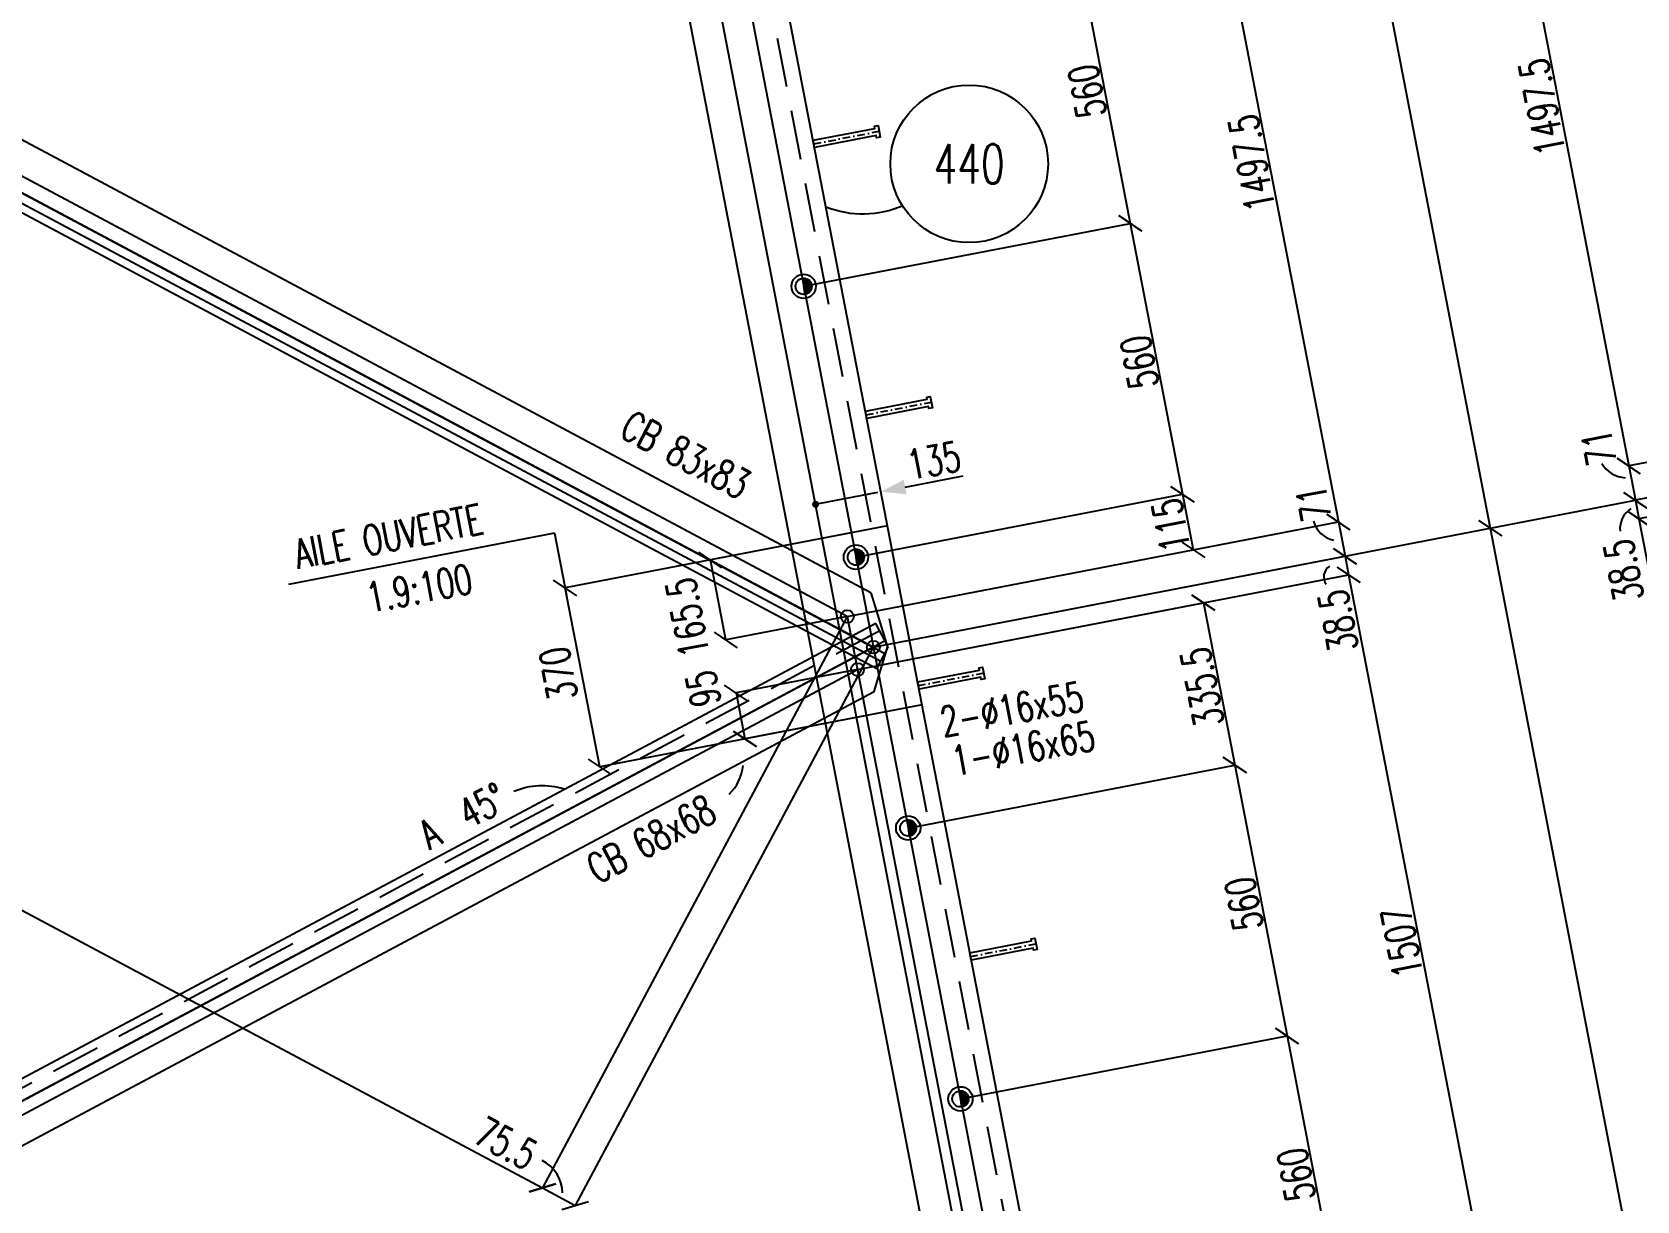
# Model space of a CAD drawing. Extents: x 554281 to 570501, y -34108 to -22628.
# Drawn here: x 565611 to 568868, y -28057 to -25684 of the extents above; entities that cross this region are included whole.
import ezdxf
from ezdxf.enums import TextEntityAlignment as Align

# ---------------------------------------------------------------- set-up
doc = ezdxf.new("R2010")
doc.units = 0
doc.header["$LTSCALE"] = 200
doc.header["$MEASUREMENT"] = 0
doc.linetypes.add('DASHDOT', pattern=[1, 0.5, -0.25, 0, -0.25])
doc.linetypes.add('DASHED', pattern=[0.75, 0.5, -0.25])
doc.layers.get('0').update_dxf_attribs({"linetype": 'CONTINUOUS'})
for name, color, linetype in [('ASSI', 6, 'CONTINUOUS'), ('BOLLINI_1', 7, 'CONTINUOUS'), ('Echelon', 1, 'CONTINUOUS'), ('FORI', 2, 'CONTINUOUS'), ('LINEA_ANG', 2, 'CONTINUOUS'), ('LP', 3, 'CONTINUOUS'), ('LS', 7, 'CONTINUOUS'), ('MZ', 6, 'DASHDOT'), ('QT_MAL', 7, 'CONTINUOUS'), ('QT_MPR', 7, 'CONTINUOUS'), ('QT_MSP', 7, 'CONTINUOUS'), ('TRAT-Y', 7, 'DASHED')]:
    doc.layers.add(name, color=color, linetype=linetype)
doc.styles.add('QUOTE', font='ROMANS8.SHX', dxfattribs={"width": 0.7})
doc.styles.add('RQL', font='ROMANS8.SHX', dxfattribs={"width": 0.7})
doc.styles.add('RS', font='ROMANS8.shx', dxfattribs={"width": 0.7})
doc.styles.get("Standard").update_dxf_attribs({"font": 'ROMANS8.SHX', "width": 0.7})
doc.dimstyles.new('FRECCE1', dxfattribs={"dimtxt": 60, "dimasz": 6.66, "dimexe": 0, "dimexo": 0, "dimgap": 1, "dimtad": 1, "dimzin": 0, "dimdsep": 46, "dimtxsty": 'RS', "dimblk1": 'QUOTP', "dimblk2": 'QUOTF', "dimsah": 1, "dimcen": 0, "dimclrd": 2, "dimclre": 2, "dimclrt": 7, "dimadec": 0, "dimazin": 0, "dimtfac": 1, "dimtix": 1, "dimtmove": 2, "dimatfit": 3, "dimldrblk": 'QUOTP', "dimfxl": 1, "dimtolj": 1, "dimtzin": 0, "dimarcsym": 0})
doc.dimstyles.new('TRATTO', dxfattribs={"dimscale": 0, "dimtxt": 60, "dimasz": 40, "dimexe": 0, "dimexo": 0, "dimgap": 5, "dimtad": 1, "dimrnd": 0.5, "dimdsep": 46, "dimtxsty": 'RS', "dimblk1": 'OBLIQUE', "dimblk2": 'OBLIQUE', "dimsah": 1, "dimcen": 0.09, "dimclrd": 2, "dimclre": 2, "dimclrt": 7, "dimadec": 0, "dimazin": 0, "dimtfac": 1, "dimtix": 1, "dimtmove": 2, "dimatfit": 3, "dimfxl": 1, "dimtolj": 1, "dimtzin": 0, "dimarcsym": 0})

# ---------------------------------------------------------------- blocks, each defined once
blk = doc.blocks.new('16')
blk.add_circle((0, 0), 1)
blk = doc.blocks.new('ASSE98')
blk.add_line((0, 0), (1, 0))
at = {"color": 7, "flags": 1}
for tag, p in [('LAV1', (3.07431, 6.82847)), ('LAV2', (3.07431, 6.49513)), ('LAV3', (3.07431, 6.1618)), ('LAV4', (3.07431, 5.82847)), ('LAV5', (3.07431, 5.49513)), ('LAV6', (3.07431, 5.1618)), ('LAV7', (3.07431, 4.82847)), ('LAV8', (3.07431, 4.49513)), ('LAV9', (3.07431, 4.1618)), ('LAV10', (3.07431, 3.82847))]:
    blk.add_attdef(tag, p, '', height=0.2, dxfattribs=at)
at = {"color": 7, "style": 'QUOTE', "width": 0.5, "flags": 1}
for tag, p in [('TI', (1.38308, 6.82731)), ('DI_S', (1.38308, 6.42178)), ('D_S', (1.38308, 6.02092)), ('E_S', (1.38308, 5.68065)), ('NFORI', (1.36454, 5.29792)), ('ALAR', (1.36349, 4.93246)), ('FAM', (1.3775, 4.54645)), ('ALA', (1.38308, 4.19257)), ('DISP2', (1.38308, 3.84971)), ('DISP1', (1.38308, 3.50686)), ('PINZAF', (1.38308, 3.164)), ('PINZAI', (1.38308, 2.82114)), ('TRP', (1.38308, 2.47829)), ('NP', (1.38308, 2.13543)), ('SV', (1.38308, 1.79257)), ('PESO', (1.38308, 1.44971)), ('QUA', (1.38308, 1.10686)), ('LUN', (1.38308, 0.764)), ('PROF', (1.38308, 0.42114)), ('POS', (1.38308, 0.07829))]:
    blk.add_attdef(tag, p, '', height=0.2, dxfattribs=at)
blk = doc.blocks.new('P20')
at = {"color": 0}
for p, q in [((0, 0.98), (0.02, 1)), ((0, 0.94), (0.06, 1)), ((1, -0.01), (0, 0.99)), ((0, 0.89), (0.1, 0.99)), ((0, 0.85), (0.14, 0.99)), ((0, 0.8), (0.18, 0.98)), ((0, 0.76), (0.22, 0.98)), ((0, 0.71), (0.25, 0.97)), ((0, 0.67), (0.29, 0.96)), ((1, -0.05), (0, 0.95)), ((0, 0.62), (0.32, 0.95)), ((0, 0.58), (0.36, 0.93)), ((0, 0.53), (0.39, 0.92)), ((0, 0.49), (0.42, 0.91)), ((1, -0.09), (0, 0.9)), ((0, 0.44), (0.45, 0.89)), ((0, 0.4), (0.48, 0.88)), ((0.99, -0.13), (0, 0.86)), ((0, 0.35), (0.51, 0.86)), ((0, 0.31), (0.54, 0.84)), ((0, 0.26), (0.56, 0.83)), ((0.99, -0.17), (0, 0.81)), ((0, 0.22), (0.59, 0.81)), ((0, 0.17), (0.61, 0.79)), ((0.98, -0.21), (0, 0.77)), ((0, 0.13), (0.64, 0.77)), ((0, 0.08), (0.66, 0.75)), ((0, 0.04), (0.69, 0.73)), ((0.97, -0.25), (0, 0.72)), ((0, -0.01), (0.71, 0.7)), ((0.96, -0.28), (0, 0.68)), ((0, -0.05), (0.73, 0.68)), ((0, -0.1), (0.75, 0.66)), ((0.95, -0.32), (0, 0.63)), ((0, -0.14), (0.77, 0.63)), ((0, -0.19), (0.79, 0.61)), ((0.94, -0.35), (0, 0.59)), ((0, -0.23), (0.81, 0.58)), ((0, -0.28), (0.83, 0.56)), ((0.92, -0.38), (0, 0.54)), ((0, -0.32), (0.85, 0.53)), ((0.91, -0.41), (0, 0.5)), ((0, -0.36), (0.87, 0.5)), ((0, -0.41), (0.88, 0.47)), ((0.9, -0.44), (0, 0.45)), ((0, -0.45), (0.9, 0.44)), ((0.88, -0.47), (0, 0.41)), ((0, -0.5), (0.91, 0.41)), ((0, -0.54), (0.92, 0.38)), ((0.87, -0.5), (0, 0.36)), ((0, -0.59), (0.94, 0.35)), ((0.85, -0.53), (0, 0.32)), ((0, -0.63), (0.95, 0.31)), ((0, -0.68), (0.96, 0.28)), ((0.83, -0.56), (0, 0.27)), ((0, -0.72), (0.97, 0.25)), ((0.81, -0.58), (0, 0.23)), ((0, -0.77), (0.98, 0.21)), ((0.79, -0.61), (0, 0.18)), ((0, -0.81), (0.99, 0.17)), ((0.77, -0.63), (0, 0.14)), ((0, -0.86), (0.99, 0.13)), ((0.75, -0.66), (0, 0.09)), ((0, -0.9), (1, 0.09)), ((0.73, -0.68), (0, 0.05)), ((0, -0.95), (1, 0.05)), ((0.71, -0.7), (0, 0.01)), ((0, -0.99), (1, 0.01)), ((1, 0.04), (0.04, 1)), ((1, 0.09), (0.09, 1)), ((0.99, 0.14), (0.14, 0.99)), ((0.98, 0.19), (0.19, 0.98)), ((0.97, 0.25), (0.25, 0.97)), ((0.95, 0.31), (0.31, 0.95)), ((0.92, 0.38), (0.38, 0.92)), ((0.88, 0.47), (0.47, 0.88)), ((0.81, 0.59), (0.59, 0.81)), ((0.69, -0.73), (0, -0.04)), ((0.66, -0.75), (0, -0.08)), ((0.64, -0.77), (0, -0.13)), ((0.61, -0.79), (0, -0.17)), ((0.59, -0.81), (0, -0.22)), ((0.56, -0.83), (0, -0.26)), ((0.54, -0.84), (0, -0.31)), ((0.51, -0.86), (0, -0.35)), ((0.48, -0.88), (0, -0.4)), ((0.45, -0.89), (0, -0.44)), ((0.42, -0.91), (0, -0.49)), ((0.39, -0.92), (0, -0.53)), ((0.36, -0.93), (0, -0.58)), ((0.32, -0.95), (0, -0.62)), ((0.29, -0.96), (0, -0.67)), ((0.25, -0.97), (0, -0.71)), ((0.22, -0.98), (0, -0.76)), ((0.18, -0.98), (0, -0.8)), ((0.14, -0.99), (0, -0.85)), ((0.1, -0.99), (0, -0.89)), ((0.04, -1), (1, -0.04)), ((0.09, -1), (1, -0.09)), ((0.14, -0.99), (0.99, -0.14)), ((0.19, -0.98), (0.98, -0.19)), ((0.25, -0.97), (0.97, -0.25)), ((0.31, -0.95), (0.95, -0.31)), ((0.38, -0.92), (0.92, -0.38)), ((0.47, -0.88), (0.88, -0.47)), ((0.59, -0.81), (0.81, -0.59))]:
    blk.add_line(p, q, dxfattribs=at)
for radius in [1.5, 1]:
    blk.add_circle((0, 0), radius)
blk = doc.blocks.new('A$C6E393FD9')
at = {"layer": 'Echelon', "color": 3}
blk.add_lwpolyline([(2.5, 0), (0, 19.8), (168.6, 41.4), (167.9, 47.2), (177.8, 48.5), (181.8, 17.1), (171.9, 15.8), (171.2, 21.6), (2.5, 0)], close=True, dxfattribs=at)
at = {"layer": 'MZ', "ltscale": 0.2}
blk.add_line((1.3, 9.9), (179.8, 32.8), dxfattribs=at)
blk = doc.blocks.new('QUOTP')
at = {"layer": 'ASSI', "color": 2, "const_width": 1.07}
blk.add_lwpolyline([(-0.53, 0, 1), (0.53, 0, 1)], format="xyb", close=True, dxfattribs=at)
blk = doc.blocks.new('QUOTF')
at = {"layer": 'LS', "color": 2}
blk.add_line((7.5, 0), (25.5, 0), dxfattribs=at)
blk.add_solid([(7.5, 2.25), (0, 0), (7.5, -2.25)], dxfattribs=at)
blk = doc.blocks.new('*D35')
at = {"layer": 'QT_MAL', "color": 2, "lineweight": -2, "transparency": 16777216}
for p, q in [((567207.6, -26641.6), (567327.1, -26618.6)), ((567333.6, -26617.3), (567333.6, -26617.3)), ((567201, -26642.9), (567201, -26642.9))]:
    blk.add_line(p, q, dxfattribs=at)
at = {"layer": 'QT_MAL', "color": 2, "lineweight": -2, "transparency": 16777216, "xscale": 6.66, "yscale": 6.66, "zscale": 6.66}
for name, p, rotation in [('QUOTF', (567333.6, -26617.3), 10.91543261025154), ('QUOTP', (567201, -26642.9), 190.9154326102515)]:
    blk.add_blockref(name, p, dxfattribs=dict(at, rotation=rotation))
at = {"layer": 'QT_MAL', "color": 7, "transparency": 16777216, "insert": (567441, -26554.2), "char_height": 60, "attachment_point": 5, "rotation": 10.9154, "style": 'RS'}
blk.add_mtext('\\A1;135', dxfattribs=at)
blk = doc.blocks.new('_OBLIQUE')
at = {"color": 0, "linetype": 'ByBlock'}
blk.add_line((-0.5, -0.5), (0.5, 0.5), dxfattribs=at)
blk = doc.blocks.new('*D42')
at = {"layer": 'QT_MPR', "color": 2, "lineweight": -2, "transparency": 16777216}
for p, q in [((567770.2, -23674.6), (567980.4, -23634.1)), ((567980.4, -23634.1), (568570, -26691.4)), ((567318.1, -26932.9), (568570, -26691.4))]:
    blk.add_line(p, q, dxfattribs=at)
at = {"layer": 'QT_MPR', "color": 2, "lineweight": -2, "transparency": 16777216, "xscale": 40, "yscale": 40, "zscale": 40}
for p, rotation in [((567980.4, -23634.1), 100.9154326102515), ((568570, -26691.4), 280.9154326102516)]:
    blk.add_blockref('_OBLIQUE', p, dxfattribs=dict(at, rotation=rotation))
at = {"layer": 'QT_MPR', "color": 7, "transparency": 16777216, "insert": (568240.8, -25169.4), "char_height": 60, "attachment_point": 5, "rotation": 100.9154, "style": 'RS'}
blk.add_mtext('\\A1;3114', dxfattribs=at)
blk = doc.blocks.new('*D43')
at = {"layer": 'QT_MPR', "color": 2, "lineweight": -2, "transparency": 16777216}
for p, q in [((567318.1, -26932.9), (568570, -26691.4)), ((568570, -26691.4), (569159.6, -29748.8)), ((567907.7, -29990.3), (569159.6, -29748.8))]:
    blk.add_line(p, q, dxfattribs=at)
at = {"layer": 'QT_MPR', "color": 2, "lineweight": -2, "transparency": 16777216, "xscale": 40, "yscale": 40, "zscale": 40}
for p, rotation in [((568570, -26691.4), 100.9154326102515), ((569159.6, -29748.8), 280.9154326102516)]:
    blk.add_blockref('_OBLIQUE', p, dxfattribs=dict(at, rotation=rotation))
at = {"layer": 'QT_MPR', "color": 7, "transparency": 16777216, "insert": (568830.4, -28226.8), "char_height": 60, "attachment_point": 5, "rotation": 100.9154, "style": 'RS'}
blk.add_mtext('\\A1;3114', dxfattribs=at)
blk = doc.blocks.new('*D52')
at = {"layer": 'QT_MPR', "color": 2, "lineweight": -2, "transparency": 16777216}
for p, q in [((566962.2, -25404.2), (567978.4, -25208.2)), ((567978.4, -25208.2), (568262, -26678.6)), ((567265.3, -26870.8), (568262, -26678.6))]:
    blk.add_line(p, q, dxfattribs=at)
at = {"layer": 'QT_MPR', "color": 2, "lineweight": -2, "transparency": 16777216, "xscale": 40, "yscale": 40, "zscale": 40}
for p, rotation in [((567978.4, -25208.2), 100.9154326102515), ((568262, -26678.6), 280.9154326102516)]:
    blk.add_blockref('_OBLIQUE', p, dxfattribs=dict(at, rotation=rotation))
at = {"layer": 'QT_MPR', "color": 7, "transparency": 16777216, "insert": (568085.8, -25950), "char_height": 60, "attachment_point": 5, "rotation": 100.9154, "style": 'RS'}
blk.add_mtext('\\A1;1497.5', dxfattribs=at)
blk = doc.blocks.new('*D53')
at = {"layer": 'QT_MPR', "color": 2, "lineweight": -2, "transparency": 16777216}
for p, q in [((567265.3, -26870.8), (568262, -26678.6)), ((568262, -26678.6), (568275.4, -26748.3)), ((567318.1, -26932.9), (568275.4, -26748.3))]:
    blk.add_line(p, q, dxfattribs=at)
at = {"layer": 'QT_MPR', "color": 2, "lineweight": -2, "transparency": 16777216, "xscale": 40, "yscale": 40, "zscale": 40}
for p, rotation in [((568262, -26678.6), 100.9154326102515), ((568275.4, -26748.3), 280.9154326102516)]:
    blk.add_blockref('_OBLIQUE', p, dxfattribs=dict(at, rotation=rotation))
at = {"layer": 'QT_MPR', "color": 7, "transparency": 16777216, "insert": (568212, -26641.1), "char_height": 60, "attachment_point": 5, "rotation": 100.9154, "style": 'RS'}
blk.add_mtext('\\A1;71', dxfattribs=at)
blk = doc.blocks.new('*D54')
at = {"layer": 'QT_MPR', "color": 2, "lineweight": -2, "transparency": 16777216}
for p, q in [((567318.1, -26932.9), (568275.4, -26748.3)), ((568275.4, -26748.3), (568282.7, -26786.1)), ((567286.1, -26978.3), (568282.7, -26786.1))]:
    blk.add_line(p, q, dxfattribs=at)
at = {"layer": 'QT_MPR', "color": 2, "lineweight": -2, "transparency": 16777216, "xscale": 40, "yscale": 40, "zscale": 40}
for p, rotation in [((568275.4, -26748.3), 100.9154326102515), ((568282.7, -26786.1), 280.9154326102516)]:
    blk.add_blockref('_OBLIQUE', p, dxfattribs=dict(at, rotation=rotation))
at = {"layer": 'QT_MPR', "color": 7, "transparency": 16777216, "insert": (568261.3, -26879.4), "char_height": 60, "attachment_point": 5, "rotation": 100.9154, "style": 'RS'}
blk.add_mtext('\\A1;38.5', dxfattribs=at)
blk = doc.blocks.new('*D55')
at = {"layer": 'QT_MPR', "color": 2, "lineweight": -2, "transparency": 16777216}
for p, q in [((567286.1, -26978.3), (568282.7, -26786.1)), ((568282.7, -26786.1), (568568, -28265.6)), ((567551.8, -28461.6), (568568, -28265.6))]:
    blk.add_line(p, q, dxfattribs=at)
at = {"layer": 'QT_MPR', "color": 2, "lineweight": -2, "transparency": 16777216, "xscale": 40, "yscale": 40, "zscale": 40}
for p, rotation in [((568282.7, -26786.1), 100.9154326102515), ((568568, -28265.6), 280.9154326102516)]:
    blk.add_blockref('_OBLIQUE', p, dxfattribs=dict(at, rotation=rotation))
at = {"layer": 'QT_MPR', "color": 7, "transparency": 16777216, "insert": (568391, -27532.5), "char_height": 60, "attachment_point": 5, "rotation": 100.9154, "style": 'RS'}
blk.add_mtext('\\A1;1507', dxfattribs=at)
blk = doc.blocks.new('*D66')
at = {"layer": 'QT_MSP', "color": 2, "lineweight": -2, "transparency": 16777216}
for p, q in [((567070.8, -25650.5), (567733.6, -25522.7)), ((567733.6, -25522.7), (567839.6, -26072.6)), ((567176.8, -26200.4), (567839.6, -26072.6))]:
    blk.add_line(p, q, dxfattribs=at)
at = {"layer": 'QT_MSP', "color": 2, "lineweight": -2, "transparency": 16777216, "xscale": 40, "yscale": 40, "zscale": 40}
for p, rotation in [((567733.6, -25522.7), 100.9154326102515), ((567839.6, -26072.6), 280.9154326102516)]:
    blk.add_blockref('_OBLIQUE', p, dxfattribs=dict(at, rotation=rotation))
at = {"layer": 'QT_MSP', "color": 7, "transparency": 16777216, "insert": (567752.2, -25804.2), "char_height": 60, "attachment_point": 5, "rotation": 100.9154, "style": 'RS'}
blk.add_mtext('\\A1;560', dxfattribs=at)
blk = doc.blocks.new('*D67')
at = {"layer": 'QT_MSP', "color": 2, "lineweight": -2, "transparency": 16777216}
for p, q in [((567176.8, -26200.4), (567839.6, -26072.6)), ((567839.6, -26072.6), (567945.6, -26622.4)), ((567282.8, -26750.2), (567945.6, -26622.4))]:
    blk.add_line(p, q, dxfattribs=at)
at = {"layer": 'QT_MSP', "color": 2, "lineweight": -2, "transparency": 16777216, "xscale": 40, "yscale": 40, "zscale": 40}
for p, rotation in [((567839.6, -26072.6), 100.9154326102515), ((567945.6, -26622.4), 280.9154326102516)]:
    blk.add_blockref('_OBLIQUE', p, dxfattribs=dict(at, rotation=rotation))
at = {"layer": 'QT_MSP', "color": 7, "transparency": 16777216, "insert": (567858.2, -26354.1), "char_height": 60, "attachment_point": 5, "rotation": 100.9154, "style": 'RS'}
blk.add_mtext('\\A1;560', dxfattribs=at)
blk = doc.blocks.new('*D68')
at = {"layer": 'QT_MSP', "color": 2, "lineweight": -2, "transparency": 16777216}
for p, q in [((567282.8, -26750.2), (567945.6, -26622.4)), ((567945.6, -26622.4), (567967.4, -26735.4)), ((567265.3, -26870.8), (567967.4, -26735.4))]:
    blk.add_line(p, q, dxfattribs=at)
at = {"layer": 'QT_MSP', "color": 2, "lineweight": -2, "transparency": 16777216, "xscale": 40, "yscale": 40, "zscale": 40}
for p, rotation in [((567945.6, -26622.4), 100.9154326102515), ((567967.4, -26735.4), 280.9154326102516)]:
    blk.add_blockref('_OBLIQUE', p, dxfattribs=dict(at, rotation=rotation))
at = {"layer": 'QT_MSP', "color": 7, "transparency": 16777216, "insert": (567922.2, -26685.5), "char_height": 60, "attachment_point": 5, "rotation": 100.9154, "style": 'RS'}
blk.add_mtext('\\A1;115', dxfattribs=at)
blk = doc.blocks.new('*D69')
at = {"layer": 'QT_MSP', "color": 2, "lineweight": -2, "transparency": 16777216}
for p, q in [((567286.1, -26978.3), (567988.2, -26842.9)), ((567988.2, -26842.9), (568051.7, -27172.3)), ((567388.9, -27300.1), (568051.7, -27172.3))]:
    blk.add_line(p, q, dxfattribs=at)
at = {"layer": 'QT_MSP', "color": 2, "lineweight": -2, "transparency": 16777216, "xscale": 40, "yscale": 40, "zscale": 40}
for p, rotation in [((567988.2, -26842.9), 100.9154326102515), ((568051.7, -27172.3), 280.9154326102516)]:
    blk.add_blockref('_OBLIQUE', p, dxfattribs=dict(at, rotation=rotation))
at = {"layer": 'QT_MSP', "color": 7, "transparency": 16777216, "insert": (567985.5, -27014.2), "char_height": 60, "attachment_point": 5, "rotation": 100.9154, "style": 'RS'}
blk.add_mtext('\\A1;335.5', dxfattribs=at)
blk = doc.blocks.new('*D70')
at = {"layer": 'QT_MSP', "color": 2, "lineweight": -2, "transparency": 16777216}
for p, q in [((567388.9, -27300.1), (568051.7, -27172.3)), ((568051.7, -27172.3), (568157.7, -27722.2)), ((567494.9, -27850), (568157.7, -27722.2))]:
    blk.add_line(p, q, dxfattribs=at)
at = {"layer": 'QT_MSP', "color": 2, "lineweight": -2, "transparency": 16777216, "xscale": 40, "yscale": 40, "zscale": 40}
for p, rotation in [((568051.7, -27172.3), 100.9154326102515), ((568157.7, -27722.2), 280.9154326102516)]:
    blk.add_blockref('_OBLIQUE', p, dxfattribs=dict(at, rotation=rotation))
at = {"layer": 'QT_MSP', "color": 7, "transparency": 16777216, "insert": (568070.3, -27453.8), "char_height": 60, "attachment_point": 5, "rotation": 100.9154, "style": 'RS'}
blk.add_mtext('\\A1;560', dxfattribs=at)
blk = doc.blocks.new('*D71')
at = {"layer": 'QT_MSP', "color": 2, "lineweight": -2, "transparency": 16777216}
for p, q in [((567494.9, -27850), (568157.7, -27722.2)), ((568157.7, -27722.2), (568263.8, -28272)), ((567601, -28399.8), (568263.8, -28272))]:
    blk.add_line(p, q, dxfattribs=at)
at = {"layer": 'QT_MSP', "color": 2, "lineweight": -2, "transparency": 16777216, "xscale": 40, "yscale": 40, "zscale": 40}
for p, rotation in [((568157.7, -27722.2), 100.9154326102515), ((568263.8, -28272), 280.9154326102516)]:
    blk.add_blockref('_OBLIQUE', p, dxfattribs=dict(at, rotation=rotation))
at = {"layer": 'QT_MSP', "color": 7, "transparency": 16777216, "insert": (568176.4, -28003.7), "char_height": 60, "attachment_point": 5, "rotation": 100.9154, "style": 'RS'}
blk.add_mtext('\\A1;560', dxfattribs=at)
blk = doc.blocks.new('*D83')
at = {"layer": 'QT_MPR', "color": 2, "lineweight": -2, "transparency": 16777216}
for p, q in [((569583.9, -24898.6), (568567.6, -25094.6)), ((568567.6, -25094.6), (568851.1, -26564.9)), ((569847.8, -26372.7), (568851.1, -26564.9))]:
    blk.add_line(p, q, dxfattribs=at)
at = {"layer": 'QT_MPR', "color": 2, "lineweight": -2, "transparency": 16777216, "xscale": 40, "yscale": 40, "zscale": 40}
for p, rotation in [((568567.6, -25094.6), 100.9154326102302), ((568851.1, -26564.9), 280.9154326102301)]:
    blk.add_blockref('_OBLIQUE', p, dxfattribs=dict(at, rotation=rotation))
at = {"layer": 'QT_MPR', "color": 7, "transparency": 16777216, "insert": (568675, -25836.4), "char_height": 60, "attachment_point": 5, "rotation": 100.9154, "style": 'RS'}
blk.add_mtext('\\A1;1497.5', dxfattribs=at)
blk = doc.blocks.new('*D84')
at = {"layer": 'QT_MPR', "color": 2, "lineweight": -2, "transparency": 16777216}
for p, q in [((569847.8, -26372.7), (568851.1, -26564.9)), ((569821.9, -26450), (568864.6, -26634.6)), ((568851.1, -26564.9), (568864.6, -26634.6))]:
    blk.add_line(p, q, dxfattribs=at)
at = {"layer": 'QT_MPR', "color": 2, "lineweight": -2, "transparency": 16777216, "xscale": 40, "yscale": 40, "zscale": 40}
for p, rotation in [((568851.1, -26564.9), 100.9154326102302), ((568864.6, -26634.6), 280.9154326102301)]:
    blk.add_blockref('_OBLIQUE', p, dxfattribs=dict(at, rotation=rotation))
at = {"layer": 'QT_MPR', "color": 7, "transparency": 16777216, "insert": (568791, -26528), "char_height": 60, "attachment_point": 5, "rotation": 100.9154, "style": 'RS'}
blk.add_mtext('\\A1;71', dxfattribs=at)
blk = doc.blocks.new('*D85')
at = {"layer": 'QT_MPR', "color": 2, "lineweight": -2, "transparency": 16777216}
for p, q in [((569821.9, -26450), (568864.6, -26634.6)), ((569868.5, -26480.3), (568871.9, -26672.5)), ((568864.6, -26634.6), (568871.9, -26672.5))]:
    blk.add_line(p, q, dxfattribs=at)
at = {"layer": 'QT_MPR', "color": 2, "lineweight": -2, "transparency": 16777216, "xscale": 40, "yscale": 40, "zscale": 40}
for p, rotation in [((568864.6, -26634.6), 100.9154326102302), ((568871.9, -26672.5), 280.9154326102301)]:
    blk.add_blockref('_OBLIQUE', p, dxfattribs=dict(at, rotation=rotation))
at = {"layer": 'QT_MPR', "color": 7, "transparency": 16777216, "insert": (568840.6, -26777.3), "char_height": 60, "attachment_point": 5, "rotation": 100.9154, "style": 'RS'}
blk.add_mtext('\\A1;38.5', dxfattribs=at)
blk = doc.blocks.new('*D86')
at = {"layer": 'QT_MPR', "color": 2, "lineweight": -2, "transparency": 16777216}
for p, q in [((569868.5, -26480.3), (568871.9, -26672.5)), ((568871.9, -26672.5), (569157.2, -28152)), ((570173.5, -27956), (569157.2, -28152))]:
    blk.add_line(p, q, dxfattribs=at)
at = {"layer": 'QT_MPR', "color": 2, "lineweight": -2, "transparency": 16777216, "xscale": 40, "yscale": 40, "zscale": 40}
for p, rotation in [((568871.9, -26672.5), 100.9154326102302), ((569157.2, -28152), 280.9154326102301)]:
    blk.add_blockref('_OBLIQUE', p, dxfattribs=dict(at, rotation=rotation))
at = {"layer": 'QT_MPR', "color": 7, "transparency": 16777216, "insert": (568980.2, -27418.8), "char_height": 60, "attachment_point": 5, "rotation": 100.9154, "style": 'RS'}
blk.add_mtext('\\A1;1507', dxfattribs=at)
blk = doc.blocks.new('*D114')
at = {"layer": 'QT_MPR', "color": 2, "lineweight": -2, "transparency": 16777216}
for p, q in [((564516.2, -25404.2), (563897.4, -26564.2)), ((563897.4, -26564.2), (566646.5, -28030.8)), ((567265.3, -26870.8), (566646.5, -28030.8))]:
    blk.add_line(p, q, dxfattribs=at)
at = {"layer": 'QT_MPR', "color": 2, "lineweight": -2, "transparency": 16777216, "xscale": 40, "yscale": 40, "zscale": 40}
for p, rotation in [((563897.4, -26564.2), 151.9214835772058), ((566646.5, -28030.8), 331.9214835772058)]:
    blk.add_blockref('_OBLIQUE', p, dxfattribs=dict(at, rotation=rotation))
at = {"layer": 'QT_MPR', "color": 7, "transparency": 16777216, "insert": (565288.4, -27266.6), "char_height": 60, "attachment_point": 5, "rotation": 331.9215, "style": 'RS'}
blk.add_mtext('\\A1;3116', dxfattribs=at)
blk = doc.blocks.new('*D115')
at = {"layer": 'QT_MPR', "color": 2, "lineweight": -2, "transparency": 16777216}
for p, q in [((567265.3, -26870.8), (566646.5, -28030.8)), ((567318.1, -26932.9), (566713.3, -28066.5)), ((566646.5, -28030.8), (566713.3, -28066.5))]:
    blk.add_line(p, q, dxfattribs=at)
at = {"layer": 'QT_MPR', "color": 2, "lineweight": -2, "transparency": 16777216, "xscale": 40, "yscale": 40, "zscale": 40}
for p, rotation in [((566646.5, -28030.8), 151.9214835772058), ((566713.3, -28066.5), 331.9214835772058)]:
    blk.add_blockref('_OBLIQUE', p, dxfattribs=dict(at, rotation=rotation))
at = {"layer": 'QT_MPR', "color": 7, "transparency": 16777216, "insert": (566572.5, -27940.2), "char_height": 60, "attachment_point": 5, "rotation": 331.9215, "style": 'RS'}
blk.add_mtext('\\A1;75.5', dxfattribs=at)
blk = doc.blocks.new('xxx')
blk.add_circle((0, 0), 8)
at = {"color": 3, "style": 'RQL', "width": 0.7}
blk.add_attdef('POS', text='', height=4, dxfattribs=at).set_placement((0, 0), align=Align.MIDDLE)
at = {"color": 3, "style": 'RQL', "width": 0.7, "flags": 1}
blk.add_attdef('POS1', (-0.39, -5.42), '', height=2, dxfattribs=at)
at = {"style": 'RQL', "width": 0.7, "flags": 1}
blk.add_attdef('TIPO', (-0.39, -8.66), '', height=2, dxfattribs=at)
blk = doc.blocks.new('bull')
at = {"style": 'RS', "width": 0.7, "flags": 1}
for tag, p in [('NN', (-12.25, 0)), ('DIAMETRO', (0, -4.86)), ('SERRAGGIO', (0, -9.71)), ('LUNGHEZZA', (0, -14.57)), ('NB', (0, -19.43)), ('TIPO', (0, -24.12)), ('EL', (-0.14, -29))]:
    blk.add_attdef(tag, p, '', height=3, dxfattribs=at)
at = {"style": 'RS', "width": 0.7}
blk.add_attdef('BULLONE', (0, 0), '', height=3, dxfattribs=at)
blk = doc.blocks.new('*D156')
at = {"layer": 'LP', "color": 2, "lineweight": -2, "transparency": 16777216}
for p, q in [((567346.9, -26686.5), (566987.4, -26755.8)), ((567018.7, -26918.3), (566987.4, -26755.8)), ((567265.3, -26870.8), (567018.7, -26918.3))]:
    blk.add_line(p, q, dxfattribs=at)
at = {"layer": 'LP', "color": 2, "lineweight": -2, "transparency": 16777216, "xscale": 40, "yscale": 40, "zscale": 40}
for p, rotation in [((566987.4, -26755.8), 100.9154326102451), ((567018.7, -26918.3), 280.9154326102451)]:
    blk.add_blockref('_OBLIQUE', p, dxfattribs=dict(at, rotation=rotation))
at = {"layer": 'LP', "color": 7, "transparency": 16777216, "insert": (566940.9, -26872.9), "char_height": 60, "attachment_point": 5, "rotation": 100.9154, "style": 'RS'}
blk.add_mtext('\\A1;165.5', dxfattribs=at)
blk = doc.blocks.new('*D157')
at = {"layer": 'LP', "color": 2, "lineweight": -2, "transparency": 16777216}
for p, q in [((567286.1, -26978.3), (567039.5, -27025.8)), ((567039.5, -27025.8), (567057.4, -27119.1)), ((567417, -27049.8), (567057.4, -27119.1))]:
    blk.add_line(p, q, dxfattribs=at)
at = {"layer": 'LP', "color": 2, "lineweight": -2, "transparency": 16777216, "xscale": 40, "yscale": 40, "zscale": 40}
for p, rotation in [((567039.5, -27025.8), 100.9154326102451), ((567057.4, -27119.1), 280.9154326102451)]:
    blk.add_blockref('_OBLIQUE', p, dxfattribs=dict(at, rotation=rotation))
at = {"layer": 'LP', "color": 7, "transparency": 16777216, "insert": (566972.9, -27017.2), "char_height": 60, "attachment_point": 5, "rotation": 100.9154, "style": 'RS'}
blk.add_mtext('\\A1;95', dxfattribs=at)
blk = doc.blocks.new('*D158')
at = {"layer": 'LP', "color": 2, "lineweight": -2, "transparency": 16777216}
for p, q in [((567346.9, -26686.5), (566692.8, -26812.6)), ((566762.9, -27175.9), (566692.8, -26812.6)), ((567417, -27049.8), (566762.9, -27175.9))]:
    blk.add_line(p, q, dxfattribs=at)
at = {"layer": 'LP', "color": 2, "lineweight": -2, "transparency": 16777216, "xscale": 40, "yscale": 40, "zscale": 40}
for p, rotation in [((566692.8, -26812.6), 100.9154326102451), ((566762.9, -27175.9), 280.9154326102451)]:
    blk.add_blockref('_OBLIQUE', p, dxfattribs=dict(at, rotation=rotation))
at = {"layer": 'LP', "color": 7, "transparency": 16777216, "insert": (566679.1, -26986.7), "char_height": 60, "attachment_point": 5, "rotation": 100.9154, "style": 'RS'}
blk.add_mtext('\\A1;370', dxfattribs=at)

msp = doc.modelspace()

# ---------------------------------------------------------------- linework, layer by layer
at = {"layer": 'ASSI', "color": 6}
msp.add_line((567513.967, -28265.531), (566962.159, -25404.185), dxfattribs=at)
at = {"layer": 'LINEA_ANG'}
for p, q in [((567855.604, -29324.131), (566678.164, -23218.629)), ((566481.783, -23256.501), (567659.223, -29362.003)), ((567313.153, -26822.588), (561854.342, -23910.485)), ((561793.153, -24025.184), (567325.196, -26976.354)), ((561801.155, -24010.185), (567333.197, -26961.355)), ((567313.153, -26822.588), (567347.318, -26934.886)), ((567323.057, -26884.879), (561697.49, -29885.942)), ((567347.532, -26930.759), (567323.057, -26884.879)), ((567319.542, -27022.762), (567347.532, -26930.759)), ((567325.196, -26976.354), (567347.318, -26934.886)), ((561859.849, -29935.337), (567319.542, -27022.762))]:
    msp.add_line(p, q, dxfattribs=at)
at = {"layer": 'LP', "color": 2}
for q in [(566131.222, -26805.651), (566695.653, -26827.346)]:
    msp.add_line((566671.38, -26701.482), q, dxfattribs=at)
at = {"layer": 'LP', "color": 6}
msp.add_arc((566646.542, -27363.181), 148.768, 72.804011, 112.916016, dxfattribs=at)
at = {"layer": 'LS', "color": 6}
for p, q in [((566604.512, -23232.833), (567932.619, -30119.605)), ((567318.062, -26932.88), (561586.908, -23875.49)), ((567265.344, -26870.755), (564149.551, -25208.577)), ((567265.344, -26870.755), (567849.146, -29898.004)), ((561586.908, -29990.27), (567318.062, -26932.88)), ((564318.015, -28561.646), (567286.08, -26978.277))]:
    msp.add_line(p, q, dxfattribs=at)
at = {"layer": 'LS', "color": 2}
msp.add_line((568570.004, -26691.444), (568864.577, -26634.636), dxfattribs=at)
at = {"layer": 'LS', "color": 6}
for centre, radius, start, end in [((567297.046, -25851.799), 201.496, 248.12696, 293.794427), ((568845.362, -26533.791), 55.102, 208.313565, 268.281251), ((568883.167, -26692.921), 49.886, 124.265782, 185.184745), ((568263.855, -26662.322), 54.652, 195.873917, 257.833513), ((568258.238, -26790.492), 26.039, 123.237963, 214.432709), ((566960.402, -27164.136), 93.677, 313.921823, 354.407441), ((566611.392, -28042.868), 75.988, 1.423051, 62.971899)]:
    msp.add_arc(centre, radius, start, end, dxfattribs=at)
at = {"layer": 'TRAT-Y'}
for p, q in [((567824.183, -29330.191), (566646.743, -23224.688)), ((567331.059, -26899.879), (561705.492, -29900.941))]:
    msp.add_line(p, q, dxfattribs=at)

# ---------------------------------------------------------------- block references
at = {"layer": 'ASSI'}
ref = msp.add_blockref('ASSE98', (561809.627, -23994.303), dxfattribs=dict(at, xscale=6270, rotation=331.9214835772059))
ref.add_attrib('LAV1', 'CB 83x83', (566800.255, -26503.469), dxfattribs={"layer": '0', "color": 7, "height": 60, "rotation": 331.921484, "width": 0.7})
ref = msp.add_blockref('ASSE98', (567341.884, -26920.172), dxfattribs=dict(at, xscale=6376, rotation=208.0785164211342))
ref.add_attrib('LAV2', 'A  45%%d', (566417.913, -27345.314), dxfattribs={"layer": '0', "color": 254, "height": 60, "rotation": 28.078516, "width": 0.7})
ref.add_attrib('LAV3', 'CB 68x68', (566758.497, -27414.5), dxfattribs={"layer": '0', "color": 7, "height": 60, "rotation": 28.078516, "width": 0.7})
at = {"layer": 'BOLLINI_1', "xscale": 19.9980000000018, "yscale": 19.9980000000018, "zscale": 19.9980000000018}
msp.add_blockref('xxx', (567512.632, -25951.74), dxfattribs=at).add_auto_attribs({'POS': '440'})
at = {"layer": 'FORI', "xscale": 16.5, "yscale": 16.5, "zscale": 16.5, "rotation": 7.543052222774039}
for p in [(567176.798, -26200.371), (567282.84, -26750.239), (567388.881, -27300.107), (567494.923, -27849.976)]:
    msp.add_blockref('P20', p, dxfattribs=at)
at = {"layer": 'FORI', "xscale": 13, "yscale": 13, "zscale": 13}
for p in [(567265.344, -26870.755), (567318.062, -26932.88), (567286.08, -26978.277)]:
    msp.add_blockref('16', p, dxfattribs=at)
at = {"layer": 'LS', "color": 6, "xscale": 0.7500000000000001, "yscale": 0.7500000000000001, "zscale": 0.7500000000000001, "rotation": 3.618223307568464}
for p in [(567196.949, -25918.717), (567302.991, -26468.586), (567409.032, -27018.454), (567515.074, -27568.322)]:
    msp.add_blockref('A$C6E393FD9', p, dxfattribs=at)
at = {"layer": 'LS', "color": 7, "xscale": 20, "yscale": 20, "zscale": 20, "rotation": 10.5981574653385}
for p, values in [((567460.682, -27115.121), {'BULLONE': '2-%%c16x55                '}), ((567483.686, -27194.94), {'BULLONE': '1-%%c16x65                '})]:
    msp.add_blockref('bull', p, dxfattribs=at).add_auto_attribs(values)

# ---------------------------------------------------------------- texts
at = {"layer": 'LP', "color": 7, "style": 'RS', "width": 0.7}
for s, p in [('AILE OUVERTE', (566150.289, -26774.344)), ('1.9:100', (566296.203, -26863.262))]:
    msp.add_text(s, height=60, rotation=10.915433, dxfattribs=at).set_placement(p)

# ---------------------------------------------------------------- dimensions: what is measured, and where the dimension line sits
at = {"layer": 'LP'}
for base, p1, picture, middle in [((566692.813, -26812.618), (567416.998, -27049.779), '*D158', (566679.088, -26986.75)), ((566987.385, -26755.81), (567265.344, -26870.755), '*D156', (566940.934, -26872.89))]:
    dim = msp.add_linear_dim(base=base, p1=p1, p2=(567346.934, -26686.471), angle=280.915433, dimstyle='TRATTO', override={"dimscale": 1}, dxfattribs=at)
    dim.commit()
    dim.dimension.update_dxf_attribs({"geometry": picture, "text_midpoint": middle, "dimtype": 160})
dim = msp.add_linear_dim(base=(567057.449, -27119.118), p1=(567286.08, -26978.277), p2=(567416.998, -27049.779), angle=280.915433, text='95', dimstyle='TRATTO', override={"dimscale": 1}, dxfattribs=at)
dim.commit()
dim.dimension.update_dxf_attribs({"geometry": '*D157', "text_midpoint": (566972.916, -27017.167), "dimtype": 160})
at = {"layer": 'QT_MAL'}
dim = msp.add_linear_dim(base=(567333.603, -26617.341), p1=(567201.045, -26642.905), p2=(567333.603, -26617.341), angle=10.915433, text='135', dimstyle='FRECCE1', dxfattribs=at)
dim.commit()
dim.dimension.update_dxf_attribs({"geometry": '*D35', "text_midpoint": (567441.025, -26554.159), "dimtype": 160})
at = {"layer": 'QT_MPR'}
for base, p1, p2, angle, text, picture, middle in [((568570.004, -26691.444), (567770.164, -23674.596), (567318.062, -26932.88), 100.915433, '3114', '*D42', (568240.83, -25169.377)), ((568851.135, -26564.937), (569583.853, -24898.594), (569847.781, -26372.734), 100.915433, '1497.5', '*D83', (568674.99, -25836.387)), ((568261.99, -26678.553), (566962.159, -25404.185), (567265.344, -26870.755), 100.915433, '1497.5', '*D52', (568085.845, -25950.003)), ((566646.496, -28030.801), (564516.223, -25404.185), (567265.344, -26870.755), 331.921484, '3116', '*D114', (565288.409, -27266.636)), ((568864.577, -26634.636), (569847.781, -26372.734), (569821.946, -26450.008), 100.915433, '71', '*D84', (568790.998, -26527.965)), ((568871.87, -26672.458), (569821.946, -26450.008), (569868.517, -26480.256), 100.915433, '38.5', '*D85', (568840.637, -26777.297)), ((569157.193, -28151.972), (569868.517, -26480.256), (570173.468, -27955.984), 100.915433, '1507', '*D86', (568980.165, -27418.843)), ((568275.432, -26748.252), (567265.344, -26870.755), (567318.062, -26932.88), 100.915433, '71', '*D53', (568212.024, -26641.12)), ((569159.619, -29748.834), (567318.062, -26932.88), (567907.677, -29990.27), 100.915433, '3114', '*D43', (568830.445, -28226.767)), ((568282.726, -26786.074), (567318.062, -26932.88), (567286.08, -26978.277), 100.915433, '38.5', '*D54', (568261.328, -26879.374)), ((568568.048, -28265.587), (567286.08, -26978.277), (567551.774, -28461.575), 100.915433, '1507', '*D55', (568391.02, -27532.458)), ((566713.334, -28066.457), (567265.344, -26870.755), (567318.062, -26932.88), 331.921484, '75.5', '*D115', (566572.535, -27940.222))]:
    dim = msp.add_linear_dim(base=base, p1=p1, p2=p2, angle=angle, text=text, dimstyle='TRATTO', override={"dimscale": 1}, dxfattribs=at)
    dim.commit()
    dim.dimension.update_dxf_attribs({"geometry": picture, "text_midpoint": middle, "dimtype": 160})
at = {"layer": 'QT_MSP'}
for base, p1, p2, text, picture, middle in [((567839.596, -26072.551), (567070.757, -25650.502), (567176.798, -26200.371), '560', '*D66', (567752.208, -25804.244)), ((567945.637, -26622.419), (567176.798, -26200.371), (567282.84, -26750.239), '560', '*D67', (567858.25, -26354.113)), ((567967.418, -26735.361), (567282.84, -26750.239), (567265.344, -26870.755), '115', '*D68', (567922.161, -26685.517)), ((568051.679, -27172.288), (567286.08, -26978.277), (567388.881, -27300.107), '335.5', '*D69', (567985.549, -27014.212)), ((568157.721, -27722.156), (567388.881, -27300.107), (567494.923, -27849.976), '560', '*D70', (568070.333, -27453.849)), ((568263.762, -28272.024), (567494.923, -27849.976), (567600.965, -28399.844), '560', '*D71', (568176.375, -28003.718))]:
    dim = msp.add_linear_dim(base=base, p1=p1, p2=p2, angle=100.915433, text=text, dimstyle='TRATTO', override={"dimscale": 1}, dxfattribs=at)
    dim.commit()
    dim.dimension.update_dxf_attribs({"geometry": picture, "text_midpoint": middle, "dimtype": 160})

doc.saveas('drawing.dxf')
